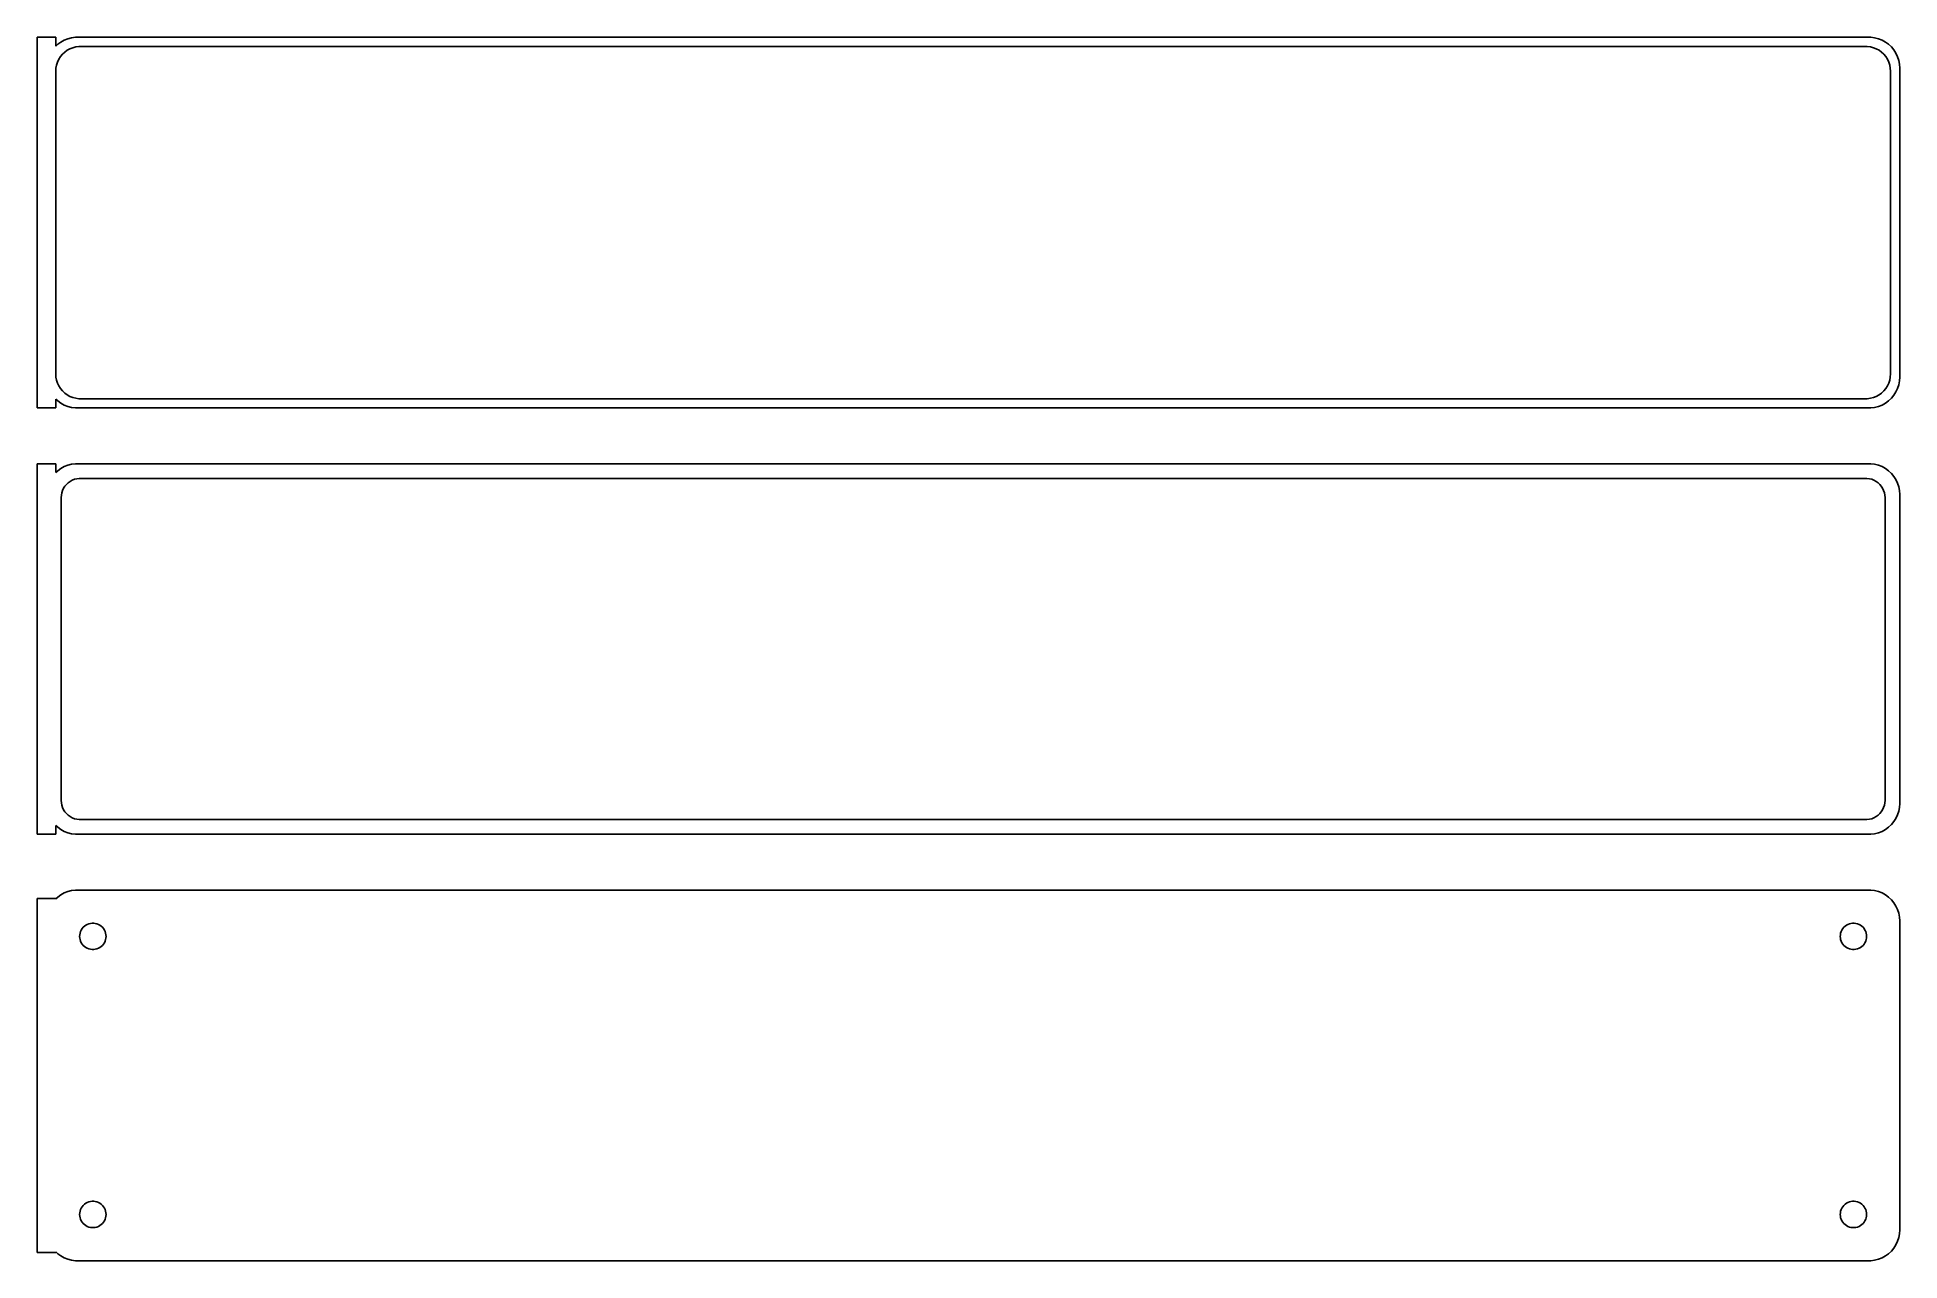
# Model space of a CAD drawing. Header units: metres. Extents: x -152 to 150, y 177 to 375.
import ezdxf

# ---------------------------------------------------------------- set-up
doc = ezdxf.new("R2010")
doc.units = ezdxf.units.M

msp = doc.modelspace()

# ---------------------------------------------------------------- linework, layer by layer
for p, q in [((-148.5, 374.99), (-151.5, 374.99)), ((-151.5, 374.99), (-151.5, 315.01)), ((-148.5, 373.559), (-148.5, 374.99)), ((-147.679, 374.222), (-148.187, 373.853)), ((-147.129, 374.524), (-147.679, 374.222)), ((-146.545, 374.755), (-147.129, 374.524)), ((-145.937, 374.911), (-146.545, 374.755)), ((-145.314, 374.99), (-145.937, 374.911)), ((145.314, 374.99), (-145.314, 374.99)), ((145.937, 374.911), (145.314, 374.99)), ((146.545, 374.755), (145.937, 374.911)), ((147.129, 374.524), (146.545, 374.755)), ((147.679, 374.222), (147.129, 374.524)), ((148.187, 373.853), (147.679, 374.222)), ((-148.187, 373.853), (-148.5, 373.559)), ((-148.374, 370.495), (-148.219, 370.972)), ((-148.219, 370.972), (-148.005, 371.427)), ((-148.005, 371.427), (-147.736, 371.851)), ((-147.736, 371.851), (-147.416, 372.238)), ((-147.416, 372.238), (-147.05, 372.582)), ((-147.05, 372.582), (-146.643, 372.877)), ((-146.643, 372.877), (-146.203, 373.119)), ((-146.203, 373.119), (-145.736, 373.304)), ((-145.736, 373.304), (-145.25, 373.429)), ((-145.25, 373.429), (-144.751, 373.492)), ((-144.751, 373.492), (144.751, 373.492)), ((144.751, 373.492), (145.25, 373.429)), ((145.25, 373.429), (145.736, 373.304)), ((145.736, 373.304), (146.203, 373.119)), ((146.203, 373.119), (146.643, 372.877)), ((146.643, 372.877), (147.05, 372.582)), ((147.05, 372.582), (147.416, 372.238)), ((147.416, 372.238), (147.736, 371.851)), ((147.736, 371.851), (148.005, 371.427)), ((148.005, 371.427), (148.219, 370.972)), ((148.645, 373.423), (148.187, 373.853)), ((148.219, 370.972), (148.374, 370.495)), ((149.045, 372.939), (148.645, 373.423)), ((149.382, 372.409), (149.045, 372.939)), ((149.649, 371.841), (149.382, 372.409)), ((149.843, 371.243), (149.649, 371.841)), ((149.961, 370.627), (149.843, 371.243)), ((-148.5, 369.5), (-148.468, 370.001)), ((-148.5, 320.5), (-148.5, 369.5)), ((-148.468, 370.001), (-148.374, 370.495)), ((148.374, 370.495), (148.468, 370.001)), ((148.468, 370.001), (148.5, 369.5)), ((148.5, 369.5), (148.5, 320.5)), ((150, 370), (149.961, 370.627)), ((150, 320), (150, 370)), ((-148.468, 319.999), (-148.5, 320.5)), ((-148.374, 319.505), (-148.468, 319.999)), ((148.468, 319.999), (148.374, 319.505)), ((148.5, 320.5), (148.468, 319.999)), ((149.961, 319.373), (150, 320)), ((-148.219, 319.028), (-148.374, 319.505)), ((-148.005, 318.573), (-148.219, 319.028)), ((-147.736, 318.149), (-148.005, 318.573)), ((-147.416, 317.762), (-147.736, 318.149)), ((-147.05, 317.418), (-147.416, 317.762)), ((-146.643, 317.123), (-147.05, 317.418)), ((-146.203, 316.881), (-146.643, 317.123)), ((-145.736, 316.696), (-146.203, 316.881)), ((-145.25, 316.571), (-145.736, 316.696)), ((145.736, 316.696), (145.25, 316.571)), ((146.203, 316.881), (145.736, 316.696)), ((146.643, 317.123), (146.203, 316.881)), ((147.05, 317.418), (146.643, 317.123)), ((147.416, 317.762), (147.05, 317.418)), ((147.736, 318.149), (147.416, 317.762)), ((148.005, 318.573), (147.736, 318.149)), ((148.219, 319.028), (148.005, 318.573)), ((148.187, 316.147), (148.645, 316.577)), ((148.374, 319.505), (148.219, 319.028)), ((148.645, 316.577), (149.045, 317.061)), ((149.045, 317.061), (149.382, 317.591)), ((149.382, 317.591), (149.649, 318.159)), ((149.649, 318.159), (149.843, 318.757)), ((149.843, 318.757), (149.961, 319.373)), ((-151.5, 315.01), (-148.5, 315.01)), ((-148.5, 316.441), (-148.187, 316.147)), ((-148.5, 315.01), (-148.5, 316.441)), ((-148.187, 316.147), (-147.679, 315.778)), ((-147.679, 315.778), (-147.129, 315.476)), ((-147.129, 315.476), (-146.545, 315.245)), ((-146.545, 315.245), (-145.937, 315.089)), ((-145.937, 315.089), (-145.314, 315.01)), ((-145.314, 315.01), (145.314, 315.01)), ((-144.751, 316.508), (-145.25, 316.571)), ((144.751, 316.508), (-144.751, 316.508)), ((145.25, 316.571), (144.751, 316.508)), ((145.314, 315.01), (145.937, 315.089)), ((145.937, 315.089), (146.545, 315.245)), ((146.545, 315.245), (147.129, 315.476)), ((147.129, 315.476), (147.679, 315.778)), ((147.679, 315.778), (148.187, 316.147)), ((-148.5, 305.979), (-151.5, 305.979)), ((-151.5, 305.979), (-151.5, 246.021)), ((-148.5, 304.559), (-148.5, 305.979)), ((-148.187, 304.853), (-148.5, 304.559)), ((-147.679, 305.222), (-148.187, 304.853)), ((-147.129, 305.524), (-147.679, 305.222)), ((-146.545, 305.755), (-147.129, 305.524)), ((-145.937, 305.911), (-146.545, 305.755)), ((-145.314, 305.99), (-145.937, 305.911)), ((145.314, 305.99), (-145.314, 305.99)), ((145.937, 305.911), (145.314, 305.99)), ((146.545, 305.755), (145.937, 305.911)), ((147.129, 305.524), (146.545, 305.755)), ((147.679, 305.222), (147.129, 305.524)), ((148.187, 304.853), (147.679, 305.222)), ((148.645, 304.423), (148.187, 304.853)), ((-147.515, 301.274), (-147.394, 301.646)), ((-147.394, 301.646), (-147.228, 302)), ((-147.228, 302), (-147.018, 302.33)), ((-147.018, 302.33), (-146.769, 302.631)), ((-146.769, 302.631), (-146.484, 302.899)), ((-146.484, 302.899), (-146.168, 303.128)), ((-146.168, 303.128), (-145.825, 303.317)), ((-145.825, 303.317), (-145.462, 303.461)), ((-145.462, 303.461), (-145.083, 303.558)), ((-145.083, 303.558), (-144.695, 303.607)), ((-144.695, 303.607), (144.695, 303.607)), ((144.695, 303.607), (145.083, 303.558)), ((145.083, 303.558), (145.462, 303.461)), ((145.462, 303.461), (145.825, 303.317)), ((145.825, 303.317), (146.168, 303.128)), ((146.168, 303.128), (146.484, 302.899)), ((146.484, 302.899), (146.769, 302.631)), ((146.769, 302.631), (147.018, 302.33)), ((147.018, 302.33), (147.228, 302)), ((147.228, 302), (147.394, 301.646)), ((147.394, 301.646), (147.515, 301.274)), ((149.045, 303.939), (148.645, 304.423)), ((149.382, 303.409), (149.045, 303.939)), ((149.649, 302.841), (149.382, 303.409)), ((149.843, 302.243), (149.649, 302.841)), ((149.961, 301.627), (149.843, 302.243)), ((150, 301), (149.961, 301.627)), ((-147.613, 300.5), (-147.588, 300.89)), ((-147.613, 251.5), (-147.613, 300.5)), ((-147.588, 300.89), (-147.515, 301.274)), ((147.515, 301.274), (147.588, 300.89)), ((147.588, 300.89), (147.613, 300.5)), ((147.613, 300.5), (147.613, 251.5)), ((150, 251), (150, 301)), ((-147.588, 251.11), (-147.613, 251.5)), ((-147.515, 250.726), (-147.588, 251.11)), ((-147.394, 250.354), (-147.515, 250.726)), ((-147.228, 250), (-147.394, 250.354)), ((147.394, 250.354), (147.228, 250)), ((147.515, 250.726), (147.394, 250.354)), ((147.588, 251.11), (147.515, 250.726)), ((147.613, 251.5), (147.588, 251.11)), ((149.843, 249.757), (149.961, 250.373)), ((149.961, 250.373), (150, 251)), ((-148.5, 246.021), (-148.5, 247.441)), ((-148.5, 247.441), (-148.187, 247.147)), ((-147.018, 249.67), (-147.228, 250)), ((-146.769, 249.369), (-147.018, 249.67)), ((-146.484, 249.101), (-146.769, 249.369)), ((-146.168, 248.872), (-146.484, 249.101)), ((-145.825, 248.683), (-146.168, 248.872)), ((-145.462, 248.539), (-145.825, 248.683)), ((-145.083, 248.442), (-145.462, 248.539)), ((-144.695, 248.393), (-145.083, 248.442)), ((144.695, 248.393), (-144.695, 248.393)), ((145.083, 248.442), (144.695, 248.393)), ((145.462, 248.539), (145.083, 248.442)), ((145.825, 248.683), (145.462, 248.539)), ((146.168, 248.872), (145.825, 248.683)), ((146.484, 249.101), (146.168, 248.872)), ((146.769, 249.369), (146.484, 249.101)), ((147.018, 249.67), (146.769, 249.369)), ((147.228, 250), (147.018, 249.67)), ((148.187, 247.147), (148.645, 247.577)), ((148.645, 247.577), (149.045, 248.061)), ((149.045, 248.061), (149.382, 248.591)), ((149.382, 248.591), (149.649, 249.159)), ((149.649, 249.159), (149.843, 249.757)), ((-151.5, 246.021), (-148.5, 246.021)), ((-148.187, 247.147), (-147.679, 246.778)), ((-147.679, 246.778), (-147.129, 246.476)), ((-147.129, 246.476), (-146.545, 246.245)), ((-146.545, 246.245), (-145.937, 246.089)), ((-145.937, 246.089), (-145.314, 246.01)), ((-145.314, 246.01), (145.314, 246.01)), ((145.314, 246.01), (145.937, 246.089)), ((145.937, 246.089), (146.545, 246.245)), ((146.545, 246.245), (147.129, 246.476)), ((147.129, 246.476), (147.679, 246.778)), ((147.679, 246.778), (148.187, 247.147)), ((-148.5, 235.653), (-151.5, 235.653)), ((-151.5, 235.653), (-151.5, 178.347)), ((-148.187, 235.853), (-148.5, 235.559)), ((-148.5, 235.559), (-148.5, 235.653)), ((-147.679, 236.222), (-148.187, 235.853)), ((-147.129, 236.524), (-147.679, 236.222)), ((-146.545, 236.755), (-147.129, 236.524)), ((-145.937, 236.911), (-146.545, 236.755)), ((-145.314, 236.99), (-145.937, 236.911)), ((145.314, 236.99), (-145.314, 236.99)), ((145.937, 236.911), (145.314, 236.99)), ((146.545, 236.755), (145.937, 236.911)), ((147.129, 236.524), (146.545, 236.755)), ((147.679, 236.222), (147.129, 236.524)), ((148.187, 235.853), (147.679, 236.222)), ((148.645, 235.423), (148.187, 235.853)), ((149.045, 234.939), (148.645, 235.423)), ((149.382, 234.409), (149.045, 234.939)), ((149.649, 233.841), (149.382, 234.409)), ((149.843, 233.243), (149.649, 233.841)), ((149.961, 232.627), (149.843, 233.243)), ((150, 232), (149.961, 232.627)), ((-144.635, 229.5), (-144.618, 229.768)), ((-144.618, 229.232), (-144.635, 229.5)), ((-144.618, 229.768), (-144.568, 230.031)), ((-144.568, 228.969), (-144.618, 229.232)), ((-144.568, 230.031), (-144.485, 230.286)), ((-144.485, 230.286), (-144.371, 230.529)), ((-144.371, 230.529), (-144.227, 230.755)), ((-144.227, 230.755), (-144.057, 230.962)), ((-144.057, 230.962), (-143.861, 231.145)), ((-143.861, 231.145), (-143.644, 231.303)), ((-143.644, 231.303), (-143.409, 231.432)), ((-143.409, 231.432), (-143.16, 231.531)), ((-143.16, 231.531), (-142.9, 231.597)), ((-142.9, 231.597), (-142.634, 231.631)), ((-142.634, 231.631), (-142.366, 231.631)), ((-142.366, 231.631), (-142.1, 231.597)), ((-142.1, 231.597), (-141.84, 231.531)), ((-141.84, 231.531), (-141.591, 231.432)), ((-141.591, 231.432), (-141.356, 231.303)), ((-141.356, 231.303), (-141.139, 231.145)), ((-141.139, 231.145), (-140.943, 230.962)), ((-140.943, 230.962), (-140.773, 230.755)), ((-140.773, 230.755), (-140.629, 230.529)), ((-140.629, 230.529), (-140.515, 230.286)), ((-140.515, 230.286), (-140.432, 230.031)), ((-140.432, 230.031), (-140.382, 229.768)), ((-140.382, 229.232), (-140.432, 228.969)), ((-140.382, 229.768), (-140.365, 229.5)), ((-140.365, 229.5), (-140.382, 229.232)), ((140.365, 229.5), (140.382, 229.768)), ((140.382, 229.232), (140.365, 229.5)), ((140.382, 229.768), (140.432, 230.031)), ((140.432, 228.969), (140.382, 229.232)), ((140.432, 230.031), (140.515, 230.286)), ((140.515, 230.286), (140.629, 230.529)), ((140.629, 230.529), (140.773, 230.755)), ((140.773, 230.755), (140.943, 230.962)), ((140.943, 230.962), (141.139, 231.145)), ((141.139, 231.145), (141.356, 231.303)), ((141.356, 231.303), (141.591, 231.432)), ((141.591, 231.432), (141.84, 231.531)), ((141.84, 231.531), (142.1, 231.597)), ((142.1, 231.597), (142.366, 231.631)), ((142.366, 231.631), (142.634, 231.631)), ((142.634, 231.631), (142.9, 231.597)), ((142.9, 231.597), (143.16, 231.531)), ((143.16, 231.531), (143.409, 231.432)), ((143.409, 231.432), (143.644, 231.303)), ((143.644, 231.303), (143.861, 231.145)), ((143.861, 231.145), (144.057, 230.962)), ((144.057, 230.962), (144.227, 230.755)), ((144.227, 230.755), (144.371, 230.529)), ((144.371, 230.529), (144.485, 230.286)), ((144.485, 230.286), (144.568, 230.031)), ((144.568, 230.031), (144.618, 229.768)), ((144.618, 229.232), (144.568, 228.969)), ((144.618, 229.768), (144.635, 229.5)), ((144.635, 229.5), (144.618, 229.232)), ((150, 182), (150, 232)), ((-144.485, 228.714), (-144.568, 228.969)), ((-144.371, 228.471), (-144.485, 228.714)), ((-144.227, 228.245), (-144.371, 228.471)), ((-144.057, 228.038), (-144.227, 228.245)), ((-143.861, 227.855), (-144.057, 228.038)), ((-143.644, 227.697), (-143.861, 227.855)), ((-143.409, 227.568), (-143.644, 227.697)), ((-143.16, 227.469), (-143.409, 227.568)), ((-142.9, 227.403), (-143.16, 227.469)), ((-142.634, 227.369), (-142.9, 227.403)), ((-142.366, 227.369), (-142.634, 227.369)), ((-142.1, 227.403), (-142.366, 227.369)), ((-141.84, 227.469), (-142.1, 227.403)), ((-141.591, 227.568), (-141.84, 227.469)), ((-141.356, 227.697), (-141.591, 227.568)), ((-141.139, 227.855), (-141.356, 227.697)), ((-140.943, 228.038), (-141.139, 227.855)), ((-140.773, 228.245), (-140.943, 228.038)), ((-140.629, 228.471), (-140.773, 228.245)), ((-140.515, 228.714), (-140.629, 228.471)), ((-140.432, 228.969), (-140.515, 228.714)), ((140.515, 228.714), (140.432, 228.969)), ((140.629, 228.471), (140.515, 228.714)), ((140.773, 228.245), (140.629, 228.471)), ((140.943, 228.038), (140.773, 228.245)), ((141.139, 227.855), (140.943, 228.038)), ((141.356, 227.697), (141.139, 227.855)), ((141.591, 227.568), (141.356, 227.697)), ((141.84, 227.469), (141.591, 227.568)), ((142.1, 227.403), (141.84, 227.469)), ((142.366, 227.369), (142.1, 227.403)), ((142.634, 227.369), (142.366, 227.369)), ((142.9, 227.403), (142.634, 227.369)), ((143.16, 227.469), (142.9, 227.403)), ((143.409, 227.568), (143.16, 227.469)), ((143.644, 227.697), (143.409, 227.568)), ((143.861, 227.855), (143.644, 227.697)), ((144.057, 228.038), (143.861, 227.855)), ((144.227, 228.245), (144.057, 228.038)), ((144.371, 228.471), (144.227, 228.245)), ((144.485, 228.714), (144.371, 228.471)), ((144.568, 228.969), (144.485, 228.714)), ((-144.635, 184.5), (-144.618, 184.768)), ((-144.618, 184.232), (-144.635, 184.5)), ((-144.618, 184.768), (-144.568, 185.031)), ((-144.568, 183.969), (-144.618, 184.232)), ((-144.568, 185.031), (-144.485, 185.286)), ((-144.485, 183.714), (-144.568, 183.969)), ((-144.485, 185.286), (-144.371, 185.529)), ((-144.371, 185.529), (-144.227, 185.755)), ((-144.227, 185.755), (-144.057, 185.962)), ((-144.057, 185.962), (-143.861, 186.145)), ((-143.861, 186.145), (-143.644, 186.303)), ((-143.644, 186.303), (-143.409, 186.432)), ((-143.409, 186.432), (-143.16, 186.531)), ((-143.16, 186.531), (-142.9, 186.597)), ((-142.9, 186.597), (-142.634, 186.631)), ((-142.634, 186.631), (-142.366, 186.631)), ((-142.366, 186.631), (-142.1, 186.597)), ((-142.1, 186.597), (-141.84, 186.531)), ((-141.84, 186.531), (-141.591, 186.432)), ((-141.591, 186.432), (-141.356, 186.303)), ((-141.356, 186.303), (-141.139, 186.145)), ((-141.139, 186.145), (-140.943, 185.962)), ((-140.943, 185.962), (-140.773, 185.755)), ((-140.773, 185.755), (-140.629, 185.529)), ((-140.629, 185.529), (-140.515, 185.286)), ((-140.515, 185.286), (-140.432, 185.031)), ((-140.432, 183.969), (-140.515, 183.714)), ((-140.432, 185.031), (-140.382, 184.768)), ((-140.382, 184.232), (-140.432, 183.969)), ((-140.382, 184.768), (-140.365, 184.5)), ((-140.365, 184.5), (-140.382, 184.232)), ((140.365, 184.5), (140.382, 184.768)), ((140.382, 184.232), (140.365, 184.5)), ((140.382, 184.768), (140.432, 185.031)), ((140.432, 183.969), (140.382, 184.232)), ((140.432, 185.031), (140.515, 185.286)), ((140.515, 183.714), (140.432, 183.969)), ((140.515, 185.286), (140.629, 185.529)), ((140.629, 185.529), (140.773, 185.755)), ((140.773, 185.755), (140.943, 185.962)), ((140.943, 185.962), (141.139, 186.145)), ((141.139, 186.145), (141.356, 186.303)), ((141.356, 186.303), (141.591, 186.432)), ((141.591, 186.432), (141.84, 186.531)), ((141.84, 186.531), (142.1, 186.597)), ((142.1, 186.597), (142.366, 186.631)), ((142.366, 186.631), (142.634, 186.631)), ((142.634, 186.631), (142.9, 186.597)), ((142.9, 186.597), (143.16, 186.531)), ((143.16, 186.531), (143.409, 186.432)), ((143.409, 186.432), (143.644, 186.303)), ((143.644, 186.303), (143.861, 186.145)), ((143.861, 186.145), (144.057, 185.962)), ((144.057, 185.962), (144.227, 185.755)), ((144.227, 185.755), (144.371, 185.529)), ((144.371, 185.529), (144.485, 185.286)), ((144.485, 185.286), (144.568, 185.031)), ((144.568, 183.969), (144.485, 183.714)), ((144.568, 185.031), (144.618, 184.768)), ((144.618, 184.232), (144.568, 183.969)), ((144.618, 184.768), (144.635, 184.5)), ((144.635, 184.5), (144.618, 184.232)), ((-144.371, 183.471), (-144.485, 183.714)), ((-144.227, 183.245), (-144.371, 183.471)), ((-144.057, 183.038), (-144.227, 183.245)), ((-143.861, 182.855), (-144.057, 183.038)), ((-143.644, 182.697), (-143.861, 182.855)), ((-143.409, 182.568), (-143.644, 182.697)), ((-143.16, 182.469), (-143.409, 182.568)), ((-142.9, 182.403), (-143.16, 182.469)), ((-142.634, 182.369), (-142.9, 182.403)), ((-142.366, 182.369), (-142.634, 182.369)), ((-142.1, 182.403), (-142.366, 182.369)), ((-141.84, 182.469), (-142.1, 182.403)), ((-141.591, 182.568), (-141.84, 182.469)), ((-141.356, 182.697), (-141.591, 182.568)), ((-141.139, 182.855), (-141.356, 182.697)), ((-140.943, 183.038), (-141.139, 182.855)), ((-140.773, 183.245), (-140.943, 183.038)), ((-140.629, 183.471), (-140.773, 183.245)), ((-140.515, 183.714), (-140.629, 183.471)), ((140.629, 183.471), (140.515, 183.714)), ((140.773, 183.245), (140.629, 183.471)), ((140.943, 183.038), (140.773, 183.245)), ((141.139, 182.855), (140.943, 183.038)), ((141.356, 182.697), (141.139, 182.855)), ((141.591, 182.568), (141.356, 182.697)), ((141.84, 182.469), (141.591, 182.568)), ((142.1, 182.403), (141.84, 182.469)), ((142.366, 182.369), (142.1, 182.403)), ((142.634, 182.369), (142.366, 182.369)), ((142.9, 182.403), (142.634, 182.369)), ((143.16, 182.469), (142.9, 182.403)), ((143.409, 182.568), (143.16, 182.469)), ((143.644, 182.697), (143.409, 182.568)), ((143.861, 182.855), (143.644, 182.697)), ((144.057, 183.038), (143.861, 182.855)), ((144.227, 183.245), (144.057, 183.038)), ((144.371, 183.471), (144.227, 183.245)), ((144.485, 183.714), (144.371, 183.471)), ((149.843, 180.757), (149.961, 181.373)), ((149.961, 181.373), (150, 182)), ((-151.5, 178.347), (-148.5, 178.347)), ((-148.5, 178.347), (-148.5, 178.441)), ((-148.5, 178.441), (-148.187, 178.147)), ((-148.187, 178.147), (-147.679, 177.778)), ((147.679, 177.778), (148.187, 178.147)), ((148.187, 178.147), (148.645, 178.577)), ((148.645, 178.577), (149.045, 179.061)), ((149.045, 179.061), (149.382, 179.591)), ((149.382, 179.591), (149.649, 180.159)), ((149.649, 180.159), (149.843, 180.757)), ((-147.679, 177.778), (-147.129, 177.476)), ((-147.129, 177.476), (-146.545, 177.245)), ((-146.545, 177.245), (-145.937, 177.089)), ((-145.937, 177.089), (-145.314, 177.01)), ((-145.314, 177.01), (145.314, 177.01)), ((145.314, 177.01), (145.937, 177.089)), ((145.937, 177.089), (146.545, 177.245)), ((146.545, 177.245), (147.129, 177.476)), ((147.129, 177.476), (147.679, 177.778))]:
    msp.add_line(p, q)

doc.saveas('drawing.dxf')
